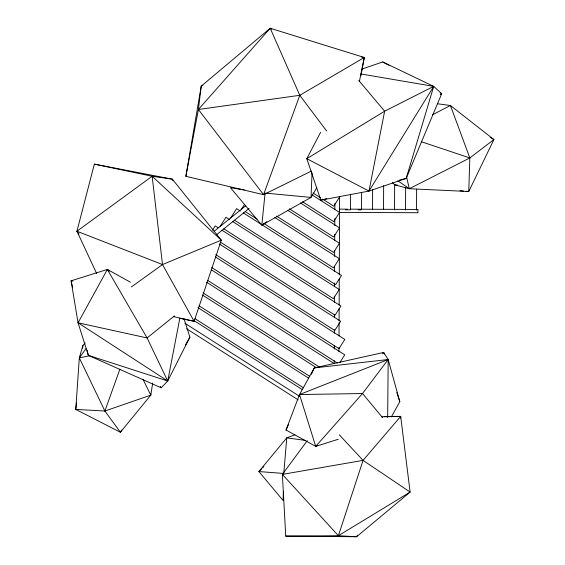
<?xml version="1.0" encoding="UTF-8"?>
<svg xmlns="http://www.w3.org/2000/svg" width="565" height="565" viewBox="0 0 565 565"><rect width="100%" height="100%" fill="white"/><g stroke="black" fill="none" stroke-linecap="round" stroke-linejoin="round"><path stroke-width="0.85" d="M334.219 363.281L334.233 360.632M334.275 349.156L334.289 345.625M334.346 333.272L334.36 329.741M334.409 317.389L334.416 314.74M334.466 302.381L334.494 296.201M334.537 286.497L334.551 282.966M334.593 271.49L334.614 266.2M334.657 256.489L334.678 250.309M334.72 240.605L334.748 234.426M334.784 225.597L334.812 218.542M334.847 209.714L334.868 203.534M338.972 351.826L338.986 347.411M339.035 335.942L339.085 322.7M339.092 320.934L339.148 308.582M339.162 305.051L339.268 278.573M339.283 275.042L339.6 196.493M339.586 209.128L339.572 212.412L333.682 221.593L302.529 201.733M350.611 194.169L350.547 209.82L345.469 209.799M361.621 192.481L361.551 209.862L358.161 209.848M372.547 209.905L372.632 189.918M383.55 209.085L383.649 185.617M394.554 209.996L394.652 184.79M405.55 210.039L405.642 187.446M416.553 210.088L416.638 189.226M417.86 212.73L417.945 209.446L350.152 209.17M387.668 417.542L388.169 359.524L383.677 352.433L314.267 367.928L299.521 394.554L286.024 430.014L315.715 446.378L338.287 439.252M283.34 491.804L283.129 500.541L258.897 471.549L286.766 437.861L294.944 434.775M400.634 418.135L400.691 416.384L384.122 416.44M437.367 103.741L450.418 105.5L469.84 157.946L468.759 191.507L409.307 188.731L395.027 184.896L392.315 182.657M312.057 172.883L311.018 197.418L261.835 225.167L230.513 187.757L244.334 189.889M85.223 342.877L82.921 345.54L79.312 357.871L75.774 409.427L120.394 432.253L150.791 395.147L152.691 383.077M283.785 473.463L286.766 437.861L305.799 440.453M265.077 193.096L261.835 225.167L266.864 221.664M76.55 402.428L75.774 409.427L104.892 411.009L150.791 395.147L150.587 393.473M82.624 348.167L82.921 345.54M311.499 171.026L263.572 194.678L185.871 176.322L198.386 109.497L201.218 86.134L270.204 28.25L364.284 57.489L360.957 75.682M185.871 176.322L201.218 86.134L202.87 85.527M180.369 318.462L194.113 321.287L194.409 319.571M179.861 318.102L167.72 381.008L161.202 387.809L88.345 355.357L78.055 322.806L71.091 280.833L107.364 269.441L130.487 282.225M320.645 132.267L306.795 158.673L320.828 200.151L368.973 191.076L384.645 111.206L358.761 80.47M359.382 81.586L364.284 57.489L361.685 57.107M96.664 273.524L76.939 231.233L94.355 164.125L172.36 179.169L221.296 240.167L194.113 321.287L173.533 316.626M307.268 440.665L282.373 474.395L285.742 536.121L338.386 535.719L363.055 460.376L400.691 416.384L381.488 416.829M121.786 430.007L120.394 432.253L104.892 411.009L119.907 369.178M271.687 29.168L270.204 28.25L198.386 109.497L263.572 194.678L299.782 95.308L364.284 57.489M286.024 430.014L288.56 424.442M311.372 374.291L314.267 367.928L388.169 359.524L399.808 401.715L391.397 416.871M184.028 318.738L189.889 337.213L167.72 381.008L88.345 355.357L87.158 350.215M107.364 269.441L147.091 337.941L167.72 381.008L78.055 322.806L107.364 269.441L109.278 271.179M185.539 344.883L189.889 337.213M357.461 535.246L356.579 536.75L285.742 536.121M316.824 187.7L311.018 197.418L265.946 193.173M368.973 191.076L406.193 178.399L441.703 93.698L433.715 86.367L384.645 111.206L306.795 158.673L368.973 191.076L433.715 86.367L382.731 61.952L361.974 69.05M212.532 230.153L215.23 225.915L218.203 227.808M220.082 226.466L225.929 217.285L229.637 219.644M230.781 217.829L236.636 208.647L240.351 211.02M241.488 209.198L244.638 204.255M339.6 196.994L333.746 206.176L322.679 199.12M339.819 362.61L344.77 354.841L211.296 269.773M104.892 411.009L79.312 357.871L86 348.662M315.715 446.378L362.532 393.523L388.169 359.524L299.521 394.554L315.715 446.378L317.191 445.495M382.491 353.732L383.677 352.433L384.221 354.1M261.383 469.07L258.897 471.549L282.931 473.399M262.626 467.827L263.869 466.584M400.691 416.384L410.119 492.08L356.579 536.75L338.386 535.719L282.373 474.395L283.687 473.23M214.149 231.247L245.754 205.759M216.805 234.539L249.094 208.492M174.507 315.863L147.091 337.941L78.055 322.806M263.572 194.678L264.95 193.59M397.809 180.765L409.307 188.731L469.84 157.946L493.909 139.555L450.418 105.5L432.465 114.815M79.051 234.044L76.939 231.233L152.133 176.266L172.36 179.169L172.932 180.828M131.327 286.971L162.515 264.561L221.296 240.167L152.133 176.266L94.355 164.125M440.227 94.623L441.703 93.698L440.156 92.865M338.386 535.719L410.119 492.08L363.055 460.376L339.304 434.803M320.828 200.151L326.803 198.626M399.363 180.143L406.193 178.399L433.715 86.367L360.703 73.93M79.312 357.871L89.651 355.724M282.373 474.395L363.055 460.376M198.386 109.497L299.782 95.308L326.612 130.967M299.521 394.554L362.532 393.523L382.597 417.662M339.516 209.128L347.51 209.156M417.93 212.73L339.501 212.412L312.092 194.918M395.027 184.896L397.661 185.129M459.981 190.723L463.491 191.034M466.125 191.274L468.759 191.507L493.909 139.555L490.138 137.337M72.821 281.137L71.091 280.833L72.68 287.684M421.539 141.794L469.84 157.946M76.939 231.233L162.515 264.561L194.113 321.287M382.731 61.952L388.939 65.293M313.081 193.011L320.461 197.715M300.425 202.941L339.473 227.829L333.618 237.01L289.414 208.831M287.627 210.237L339.41 243.24L333.562 252.421L276.603 216.12M274.795 217.511L339.346 258.657L333.498 267.838L263.749 223.387M245.196 211.564L257.068 219.128M243.324 212.913L341.479 275.466L335.624 284.647L234.503 220.202M232.596 221.529L339.226 289.485L333.371 298.666L223.782 228.825M221.925 230.181L340.921 306.025L335.073 315.206L220.534 242.208M219.404 244.031L340.646 321.301L334.798 330.483L215.781 254.631M215.399 256.934L344.834 339.424L338.979 348.612L211.776 267.535M207.673 280.374L337.439 363.076M206.578 282.218L334.311 363.634M202.955 292.825L319.55 367.13M202.616 295.149L316.386 367.66M198.993 305.75L309.79 376.368M197.877 307.586L308.709 378.225M194.996 318.66L303.603 387.88M193.873 320.489L302.487 389.716M184.819 323.201L299.386 396.22M186.535 328.717L298.122 399.843M160.312 386.312L161.202 387.809M143.051 379.383L150.791 395.147M270.204 28.25L299.782 95.308M396.8 392.527L399.808 401.715M406.56 176.824L409.307 188.731M152.133 176.266L162.515 264.561"/></g></svg>
